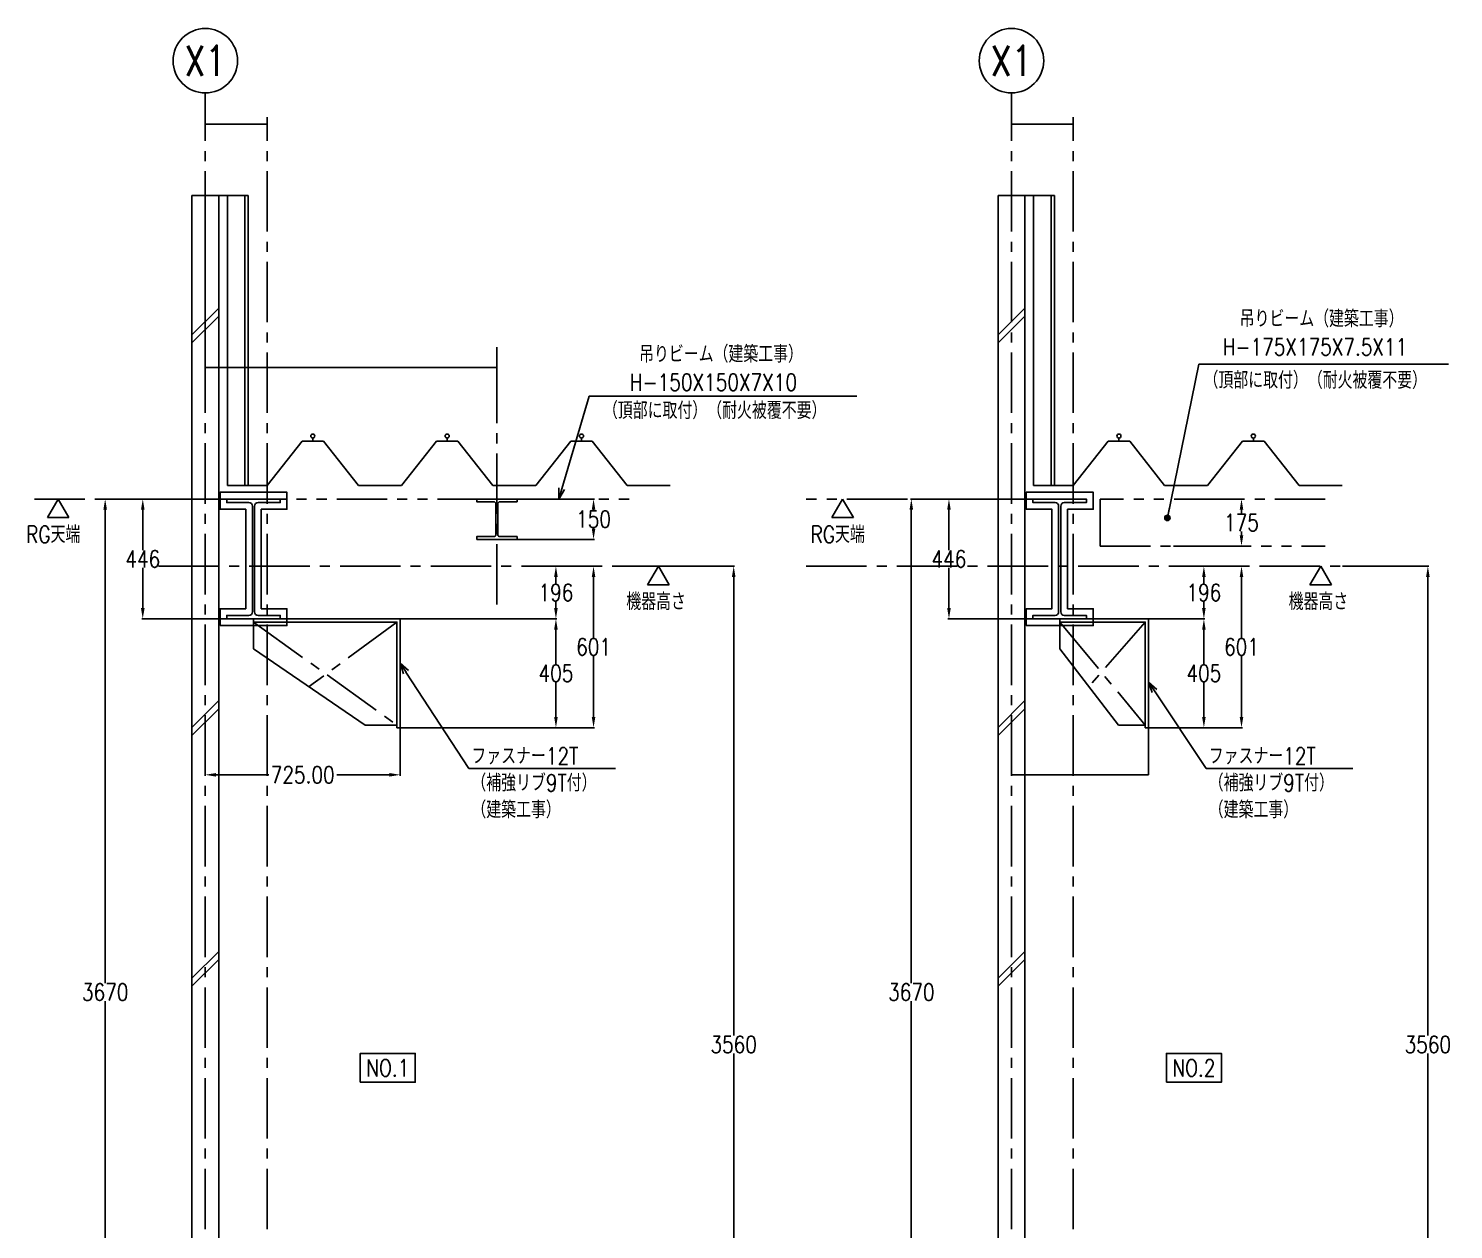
# Model space of a CAD drawing. Extents: x 1780 to 16224, y 361 to 9566.
# Drawn here: x 1780 to 7082, y 5096 to 9566 of the extents above; entities that cross this region are included whole.
import ezdxf
from ezdxf.enums import TextEntityAlignment as Align

# ---------------------------------------------------------------- set-up
doc = ezdxf.new("R2010")
doc.units = 0
doc.header["$LTSCALE"] = 300
doc.header["$MEASUREMENT"] = 0
doc.linetypes.add('CENTER2', pattern=[1.125, 0.75, -0.125, 0.125, -0.125])
doc.linetypes.add('PHANTOM2', pattern=[1.25, 0.625, -0.125, 0.125, -0.125, 0.125, -0.125])
doc.layers.get('0').update_dxf_attribs({"linetype": 'CONTINUOUS'})
doc.layers.get('DEFPOINTS').update_dxf_attribs({"color": 8, "linetype": 'CONTINUOUS'})
for name, color, linetype in [('01-寸法１', 6, 'CONTINUOUS'), ('01-床', 3, 'CONTINUOUS'), ('01-梁_S', 7, 'CONTINUOUS'), ('ZZ-BUILD-AXIS-T', 7, 'CENTER2'), ('ZZ-BUILD-BLN-T', 7, 'CONTINUOUS'), ('ZZ-BUILD-W', 3, 'CONTINUOUS'), ('ZZ-COMMENT', 6, 'CONTINUOUS'), ('ZZ-COMMENT-STL', 6, 'CONTINUOUS'), ('ZZ-DIM-COM1', 6, 'CONTINUOUS'), ('ZZ-DIM-COM2', 7, 'CONTINUOUS'), ('ZZ-KIKI-ALL', 7, 'CONTINUOUS'), ('ZZ-OBJE', 3, 'CONTINUOUS')]:
    doc.layers.add(name, color=color, linetype=linetype)
doc.styles.add('MITOFREE', font='romans.shx', dxfattribs={"width": 0.8, "bigfont": 'extfont.shx'})
doc.styles.add('MITOH', font='romans.shx', dxfattribs={"width": 0.8, "bigfont": 'extfont.shx'})
doc.dimstyles.get("Standard").update_dxf_attribs({"dimtxt": 0.18, "dimasz": 0.18, "dimexe": 0.18, "dimexo": 0.0625, "dimgap": 0.09, "dimtad": 0, "dimtih": 1, "dimtoh": 1, "dimzin": 0, "dimdsep": 46, "dimtxsty": 'MITOH', "dimcen": 0.09, "dimadec": 0, "dimazin": 0, "dimtfac": 1, "dimtofl": 0, "dimtmove": 2, "dimatfit": 3, "dimfxl": 1, "dimtolj": 1, "dimarcsym": 0})

# ---------------------------------------------------------------- blocks, each defined once
blk = doc.blocks.new('*D857')
at = {"layer": 'DEFPOINTS', "color": 0, "transparency": 16777216}
for p in [(3162.6, 6963.5), (2437.6, 6913.9), (3162.6, 6788.2)]:
    blk.add_point(p, dxfattribs=at)
at = {"layer": 'ZZ-DIM-COM1', "color": 0, "lineweight": -2, "transparency": 16777216}
for p, q in [((3162.6, 6962.2), (3162.6, 6784.6)), ((2437.6, 6912.6), (2437.6, 6784.6)), ((2477.6, 6788.2), (2673.5, 6788.2)), ((3122.6, 6788.2), (2926.7, 6788.2))]:
    blk.add_line(p, q, dxfattribs=at)
at = {"layer": 'ZZ-DIM-COM1', "color": 0, "transparency": 16777216}
for points in [[(2477.6, 6794.8), (2477.6, 6781.5), (2437.6, 6788.2)], [(3122.6, 6794.8), (3122.6, 6781.5), (3162.6, 6788.2)]]:
    blk.add_solid(points, dxfattribs=at)
at = {"layer": 'ZZ-DIM-COM1', "color": 0, "transparency": 16777216, "insert": (2800.1, 6788.2), "char_height": 63, "attachment_point": 5, "style": 'MITOH'}
blk.add_mtext('\\A1;725.00', dxfattribs=at)
blk = doc.blocks.new('*D858')
at = {"layer": 'DEFPOINTS', "color": 0, "transparency": 16777216}
for p in [(3162.6, 7368.5), (3742.4, 7368.5), (3162.6, 6963.5)]:
    blk.add_point(p, dxfattribs=at)
at = {"layer": 'ZZ-DIM-COM1', "color": 0, "lineweight": -2, "transparency": 16777216}
for p, q in [((3163.9, 7368.5), (3746, 7368.5)), ((3742.4, 7328.5), (3742.4, 7199.3)), ((3742.4, 7003.5), (3742.4, 7132.7)), ((3163.9, 6963.5), (3746, 6963.5))]:
    blk.add_line(p, q, dxfattribs=at)
at = {"layer": 'ZZ-DIM-COM1', "color": 0, "transparency": 16777216}
for points in [[(3735.7, 7328.5), (3749, 7328.5), (3742.4, 7368.5)], [(3735.7, 7003.5), (3749, 7003.5), (3742.4, 6963.5)]]:
    blk.add_solid(points, dxfattribs=at)
at = {"layer": 'ZZ-DIM-COM1', "color": 0, "transparency": 16777216, "insert": (3742.4, 7166), "char_height": 63, "attachment_point": 5, "style": 'MITOH'}
blk.add_mtext('\\A1;405', dxfattribs=at)
blk = doc.blocks.new('*D859')
at = {"layer": 'DEFPOINTS', "color": 0, "transparency": 16777216}
for p in [(3662.3, 7564.5), (3742.4, 7564.5), (3162.6, 7368.5)]:
    blk.add_point(p, dxfattribs=at)
at = {"layer": 'ZZ-DIM-COM1', "color": 0, "lineweight": -2, "transparency": 16777216}
for p, q in [((3663.6, 7564.5), (3746, 7564.5)), ((3742.4, 7524.5), (3742.4, 7499.8)), ((3742.4, 7408.5), (3742.4, 7433.2)), ((3163.9, 7368.5), (3746, 7368.5))]:
    blk.add_line(p, q, dxfattribs=at)
at = {"layer": 'ZZ-DIM-COM1', "color": 0, "transparency": 16777216}
for points in [[(3735.7, 7524.5), (3749, 7524.5), (3742.4, 7564.5)], [(3735.7, 7408.5), (3749, 7408.5), (3742.4, 7368.5)]]:
    blk.add_solid(points, dxfattribs=at)
at = {"layer": 'ZZ-DIM-COM1', "color": 0, "transparency": 16777216, "insert": (3742.4, 7466.5), "char_height": 63, "attachment_point": 5, "style": 'MITOH'}
blk.add_mtext('\\A1;196', dxfattribs=at)
blk = doc.blocks.new('*D860')
at = {"layer": 'DEFPOINTS', "color": 0, "transparency": 16777216}
for p in [(2204.9, 7814.5), (2568.1, 7814.5), (2568.1, 7368.5)]:
    blk.add_point(p, dxfattribs=at)
at = {"layer": 'ZZ-DIM-COM1', "color": 0, "lineweight": -2, "transparency": 16777216}
for p, q in [((2566.9, 7814.5), (2201.3, 7814.5)), ((2204.9, 7774.5), (2204.9, 7624.8)), ((2204.9, 7408.5), (2204.9, 7558.2)), ((2566.9, 7368.5), (2201.3, 7368.5))]:
    blk.add_line(p, q, dxfattribs=at)
at = {"layer": 'ZZ-DIM-COM1', "color": 0, "transparency": 16777216}
for points in [[(2198.3, 7774.5), (2211.6, 7774.5), (2204.9, 7814.5)], [(2198.3, 7408.5), (2211.6, 7408.5), (2204.9, 7368.5)]]:
    blk.add_solid(points, dxfattribs=at)
at = {"layer": 'ZZ-DIM-COM1', "color": 0, "transparency": 16777216, "insert": (2204.9, 7591.5), "char_height": 63, "attachment_point": 5, "style": 'MITOH'}
blk.add_mtext('\\A1;446', dxfattribs=at)
blk = doc.blocks.new('*D861')
at = {"layer": 'DEFPOINTS', "color": 0, "transparency": 16777216}
for p in [(2437.6, 9325.6), (2667.6, 9235.5), (2667.6, 9210.1)]:
    blk.add_point(p, dxfattribs=at)
at = {"layer": 'ZZ-DIM-COM1', "color": 0, "lineweight": -2, "transparency": 16777216}
for p, q in [((2437.6, 9325.6), (2437.6, 9209.9)), ((2667.6, 9235.5), (2667.6, 9209.9)), ((2437.8, 9210.1), (2552.2, 9210.1)), ((2667.4, 9210.1), (2553.1, 9210.1))]:
    blk.add_line(p, q, dxfattribs=at)
at = {"layer": 'ZZ-DIM-COM1', "color": 0, "transparency": 16777216}
for points in [[(2437.8, 9210.1), (2437.8, 9210.1), (2437.6, 9210.1)], [(2667.4, 9210.1), (2667.4, 9210.1), (2667.6, 9210.1)]]:
    blk.add_solid(points, dxfattribs=at)
at = {"layer": 'ZZ-DIM-COM1', "color": 0, "transparency": 16777216, "insert": (2552.6, 9210.1), "char_height": 0.18, "attachment_point": 5, "style": 'MITOH'}
blk.add_mtext('\\A1;230.00', dxfattribs=at)
blk = doc.blocks.new('*D862')
at = {"layer": 'DEFPOINTS', "color": 0, "transparency": 16777216}
for p in [(2064.9, 7814.5), (2387.6, 7814.5), (2120, 4144.5)]:
    blk.add_point(p, dxfattribs=at)
at = {"layer": 'ZZ-DIM-COM1', "color": 0, "lineweight": -2, "transparency": 16777216}
for p, q in [((2386.4, 7814.5), (2061.3, 7814.5)), ((2064.9, 7774.5), (2064.9, 6012.8)), ((2064.9, 4184.5), (2064.9, 5946.2)), ((2118.8, 4144.5), (2061.3, 4144.5))]:
    blk.add_line(p, q, dxfattribs=at)
at = {"layer": 'ZZ-DIM-COM1', "color": 0, "transparency": 16777216}
for points in [[(2058.3, 7774.5), (2071.6, 7774.5), (2064.9, 7814.5)], [(2058.3, 4184.5), (2071.6, 4184.5), (2064.9, 4144.5)]]:
    blk.add_solid(points, dxfattribs=at)
at = {"layer": 'ZZ-DIM-COM1', "color": 0, "transparency": 16777216, "insert": (2064.9, 5979.5), "char_height": 63, "attachment_point": 5, "style": 'MITOH'}
blk.add_mtext('\\A1;3670', dxfattribs=at)
blk = doc.blocks.new('*D863')
at = {"layer": 'DEFPOINTS', "color": 0, "transparency": 16777216}
for p in [(3662.3, 7564.5), (3882.4, 7564.5), (3162.6, 6963.5)]:
    blk.add_point(p, dxfattribs=at)
at = {"layer": 'ZZ-DIM-COM1', "color": 0, "lineweight": -2, "transparency": 16777216}
for p, q in [((3663.6, 7564.5), (3886, 7564.5)), ((3882.4, 7524.5), (3882.4, 7297.3)), ((3882.4, 7003.5), (3882.4, 7230.7)), ((3163.9, 6963.5), (3886, 6963.5))]:
    blk.add_line(p, q, dxfattribs=at)
at = {"layer": 'ZZ-DIM-COM1', "color": 0, "transparency": 16777216}
for points in [[(3875.7, 7524.5), (3889, 7524.5), (3882.4, 7564.5)], [(3875.7, 7003.5), (3889, 7003.5), (3882.4, 6963.5)]]:
    blk.add_solid(points, dxfattribs=at)
at = {"layer": 'ZZ-DIM-COM1', "color": 0, "transparency": 16777216, "insert": (3882.4, 7264), "char_height": 63, "attachment_point": 5, "style": 'MITOH'}
blk.add_mtext('\\A1;601', dxfattribs=at)
blk = doc.blocks.new('*D866')
at = {"layer": 'DEFPOINTS', "color": 0, "transparency": 16777216}
for p in [(5947.6, 6963.5), (5437.6, 6913.9), (5947.6, 6788.2)]:
    blk.add_point(p, dxfattribs=at)
at = {"layer": 'ZZ-DIM-COM1', "color": 0, "lineweight": -2, "transparency": 16777216}
for p, q in [((5947.6, 6963.4), (5947.6, 6788)), ((5437.6, 6913.8), (5437.6, 6788)), ((5437.8, 6788.2), (5692.2, 6788.2)), ((5947.4, 6788.2), (5693.1, 6788.2))]:
    blk.add_line(p, q, dxfattribs=at)
at = {"layer": 'ZZ-DIM-COM1', "color": 0, "transparency": 16777216}
for points in [[(5437.8, 6788.2), (5437.8, 6788.2), (5437.6, 6788.2)], [(5947.4, 6788.2), (5947.4, 6788.2), (5947.6, 6788.2)]]:
    blk.add_solid(points, dxfattribs=at)
at = {"layer": 'ZZ-DIM-COM1', "color": 0, "transparency": 16777216, "insert": (5692.6, 6788.2), "char_height": 0.18, "attachment_point": 5, "style": 'MITOH'}
blk.add_mtext('\\A1;510.00', dxfattribs=at)
blk = doc.blocks.new('*D867')
at = {"layer": 'DEFPOINTS', "color": 0, "transparency": 16777216}
for p in [(5947.6, 7368.5), (6153.6, 7368.5), (5947.6, 6963.5)]:
    blk.add_point(p, dxfattribs=at)
at = {"layer": 'ZZ-DIM-COM1', "color": 0, "lineweight": -2, "transparency": 16777216}
for p, q in [((5948.9, 7368.5), (6157.2, 7368.5)), ((6153.6, 7328.5), (6153.6, 7199.3)), ((6153.6, 7003.5), (6153.6, 7132.7)), ((5948.9, 6963.5), (6157.2, 6963.5))]:
    blk.add_line(p, q, dxfattribs=at)
at = {"layer": 'ZZ-DIM-COM1', "color": 0, "transparency": 16777216}
for points in [[(6146.9, 7328.5), (6160.2, 7328.5), (6153.6, 7368.5)], [(6146.9, 7003.5), (6160.2, 7003.5), (6153.6, 6963.5)]]:
    blk.add_solid(points, dxfattribs=at)
at = {"layer": 'ZZ-DIM-COM1', "color": 0, "transparency": 16777216, "insert": (6153.6, 7166), "char_height": 63, "attachment_point": 5, "style": 'MITOH'}
blk.add_mtext('\\A1;405', dxfattribs=at)
blk = doc.blocks.new('*D868')
at = {"layer": 'DEFPOINTS', "color": 0, "transparency": 16777216}
for p in [(6153.6, 7564.5), (6153.6, 7564.5), (5947.6, 7368.5)]:
    blk.add_point(p, dxfattribs=at)
at = {"layer": 'ZZ-DIM-COM1', "color": 0, "lineweight": -2, "transparency": 16777216}
for p, q in [((6154.8, 7564.5), (6157.2, 7564.5)), ((6153.6, 7524.5), (6153.6, 7499.8)), ((6153.6, 7408.5), (6153.6, 7433.2)), ((5948.9, 7368.5), (6157.2, 7368.5))]:
    blk.add_line(p, q, dxfattribs=at)
at = {"layer": 'ZZ-DIM-COM1', "color": 0, "transparency": 16777216}
for points in [[(6146.9, 7524.5), (6160.2, 7524.5), (6153.6, 7564.5)], [(6146.9, 7408.5), (6160.2, 7408.5), (6153.6, 7368.5)]]:
    blk.add_solid(points, dxfattribs=at)
at = {"layer": 'ZZ-DIM-COM1', "color": 0, "transparency": 16777216, "insert": (6153.6, 7466.5), "char_height": 63, "attachment_point": 5, "style": 'MITOH'}
blk.add_mtext('\\A1;196', dxfattribs=at)
blk = doc.blocks.new('*D869')
at = {"layer": 'DEFPOINTS', "color": 0, "transparency": 16777216}
for p in [(5204.9, 7814.5), (5568.1, 7814.5), (5568.1, 7368.5)]:
    blk.add_point(p, dxfattribs=at)
at = {"layer": 'ZZ-DIM-COM1', "color": 0, "lineweight": -2, "transparency": 16777216}
for p, q in [((5566.9, 7814.5), (5201.3, 7814.5)), ((5204.9, 7774.5), (5204.9, 7624.8)), ((5204.9, 7408.5), (5204.9, 7558.2)), ((5566.9, 7368.5), (5201.3, 7368.5))]:
    blk.add_line(p, q, dxfattribs=at)
at = {"layer": 'ZZ-DIM-COM1', "color": 0, "transparency": 16777216}
for points in [[(5198.3, 7774.5), (5211.6, 7774.5), (5204.9, 7814.5)], [(5198.3, 7408.5), (5211.6, 7408.5), (5204.9, 7368.5)]]:
    blk.add_solid(points, dxfattribs=at)
at = {"layer": 'ZZ-DIM-COM1', "color": 0, "transparency": 16777216, "insert": (5204.9, 7591.5), "char_height": 63, "attachment_point": 5, "style": 'MITOH'}
blk.add_mtext('\\A1;446', dxfattribs=at)
blk = doc.blocks.new('*D870')
at = {"layer": 'DEFPOINTS', "color": 0, "transparency": 16777216}
for p in [(5437.6, 9325.6), (5667.6, 9235.5), (5667.6, 9210.1)]:
    blk.add_point(p, dxfattribs=at)
at = {"layer": 'ZZ-DIM-COM1', "color": 0, "lineweight": -2, "transparency": 16777216}
for p, q in [((5437.6, 9325.6), (5437.6, 9209.9)), ((5667.6, 9235.5), (5667.6, 9209.9)), ((5437.8, 9210.1), (5552.2, 9210.1)), ((5667.4, 9210.1), (5553.1, 9210.1))]:
    blk.add_line(p, q, dxfattribs=at)
at = {"layer": 'ZZ-DIM-COM1', "color": 0, "transparency": 16777216}
for points in [[(5437.8, 9210.1), (5437.8, 9210.1), (5437.6, 9210.1)], [(5667.4, 9210.1), (5667.4, 9210.1), (5667.6, 9210.1)]]:
    blk.add_solid(points, dxfattribs=at)
at = {"layer": 'ZZ-DIM-COM1', "color": 0, "transparency": 16777216, "insert": (5552.6, 9210.1), "char_height": 0.18, "attachment_point": 5, "style": 'MITOH'}
blk.add_mtext('\\A1;230.00', dxfattribs=at)
blk = doc.blocks.new('*D871')
at = {"layer": 'DEFPOINTS', "color": 0, "transparency": 16777216}
for p in [(5064.9, 7814.5), (5387.6, 7814.5), (5120, 4144.5)]:
    blk.add_point(p, dxfattribs=at)
at = {"layer": 'ZZ-DIM-COM1', "color": 0, "lineweight": -2, "transparency": 16777216}
for p, q in [((5386.4, 7814.5), (5061.3, 7814.5)), ((5064.9, 7774.5), (5064.9, 6012.8)), ((5064.9, 4184.5), (5064.9, 5946.2)), ((5118.8, 4144.5), (5061.3, 4144.5))]:
    blk.add_line(p, q, dxfattribs=at)
at = {"layer": 'ZZ-DIM-COM1', "color": 0, "transparency": 16777216}
for points in [[(5058.3, 7774.5), (5071.6, 7774.5), (5064.9, 7814.5)], [(5058.3, 4184.5), (5071.6, 4184.5), (5064.9, 4144.5)]]:
    blk.add_solid(points, dxfattribs=at)
at = {"layer": 'ZZ-DIM-COM1', "color": 0, "transparency": 16777216, "insert": (5064.9, 5979.5), "char_height": 63, "attachment_point": 5, "style": 'MITOH'}
blk.add_mtext('\\A1;3670', dxfattribs=at)
blk = doc.blocks.new('*D872')
at = {"layer": 'DEFPOINTS', "color": 0, "transparency": 16777216}
for p in [(6153.6, 7564.5), (6293.6, 7564.5), (5947.6, 6963.5)]:
    blk.add_point(p, dxfattribs=at)
at = {"layer": 'ZZ-DIM-COM1', "color": 0, "lineweight": -2, "transparency": 16777216}
for p, q in [((6154.8, 7564.5), (6297.2, 7564.5)), ((6293.6, 7524.5), (6293.6, 7297.3)), ((6293.6, 7003.5), (6293.6, 7230.7)), ((5948.9, 6963.5), (6297.2, 6963.5))]:
    blk.add_line(p, q, dxfattribs=at)
at = {"layer": 'ZZ-DIM-COM1', "color": 0, "transparency": 16777216}
for points in [[(6286.9, 7524.5), (6300.2, 7524.5), (6293.6, 7564.5)], [(6286.9, 7003.5), (6300.2, 7003.5), (6293.6, 6963.5)]]:
    blk.add_solid(points, dxfattribs=at)
at = {"layer": 'ZZ-DIM-COM1', "color": 0, "transparency": 16777216, "insert": (6293.6, 7264), "char_height": 63, "attachment_point": 5, "style": 'MITOH'}
blk.add_mtext('\\A1;601', dxfattribs=at)
blk = doc.blocks.new('*D875')
at = {"layer": 'DEFPOINTS', "color": 0, "transparency": 16777216}
for p in [(3438.2, 7814.5), (3882.4, 7814.5), (3597.6, 7664.5)]:
    blk.add_point(p, dxfattribs=at)
at = {"layer": 'ZZ-DIM-COM1', "color": 0, "lineweight": -2, "transparency": 16777216}
for p, q in [((3439.5, 7814.5), (3886, 7814.5)), ((3882.4, 7774.5), (3882.4, 7772.8)), ((3882.4, 7704.5), (3882.4, 7706.2)), ((3598.9, 7664.5), (3886, 7664.5))]:
    blk.add_line(p, q, dxfattribs=at)
at = {"layer": 'ZZ-DIM-COM1', "color": 0, "transparency": 16777216}
for points in [[(3875.7, 7774.5), (3889, 7774.5), (3882.4, 7814.5)], [(3875.7, 7704.5), (3889, 7704.5), (3882.4, 7664.5)]]:
    blk.add_solid(points, dxfattribs=at)
at = {"layer": 'ZZ-DIM-COM1', "color": 0, "transparency": 16777216, "insert": (3882.4, 7739.5), "char_height": 63, "attachment_point": 5, "style": 'MITOH'}
blk.add_mtext('\\A1;150', dxfattribs=at)
blk = doc.blocks.new('*D876')
at = {"layer": 'DEFPOINTS', "color": 0, "transparency": 16777216}
for p in [(6186.1, 7814.5), (6293.6, 7814.5), (6038.7, 7639.5)]:
    blk.add_point(p, dxfattribs=at)
at = {"layer": 'ZZ-DIM-COM1', "color": 0, "lineweight": -2, "transparency": 16777216}
for p, q in [((6187.3, 7814.5), (6297.2, 7814.5)), ((6293.6, 7774.5), (6293.6, 7760.3)), ((6293.6, 7679.5), (6293.6, 7693.7)), ((6039.9, 7639.5), (6297.2, 7639.5))]:
    blk.add_line(p, q, dxfattribs=at)
at = {"layer": 'ZZ-DIM-COM1', "color": 0, "transparency": 16777216}
for points in [[(6286.9, 7774.5), (6300.2, 7774.5), (6293.6, 7814.5)], [(6286.9, 7679.5), (6300.2, 7679.5), (6293.6, 7639.5)]]:
    blk.add_solid(points, dxfattribs=at)
at = {"layer": 'ZZ-DIM-COM1', "color": 0, "transparency": 16777216, "insert": (6293.6, 7727), "char_height": 63, "attachment_point": 5, "style": 'MITOH'}
blk.add_mtext('\\A1;175', dxfattribs=at)
blk = doc.blocks.new('*D877')
at = {"layer": 'DEFPOINTS', "color": 0, "transparency": 16777216}
for p in [(2437.6, 8944.5), (3522.6, 8379.5), (3522.6, 8304.6)]:
    blk.add_point(p, dxfattribs=at)
at = {"layer": 'ZZ-DIM-COM2', "color": 0, "lineweight": -2, "transparency": 16777216}
for p, q in [((2437.6, 8944.4), (2437.6, 8304.4)), ((3522.6, 8379.5), (3522.6, 8304.4)), ((2437.8, 8304.6), (2979.6, 8304.6)), ((3522.4, 8304.6), (2980.6, 8304.6))]:
    blk.add_line(p, q, dxfattribs=at)
at = {"layer": 'ZZ-DIM-COM2', "color": 0, "transparency": 16777216}
for points in [[(2437.8, 8304.7), (2437.8, 8304.6), (2437.6, 8304.6)], [(3522.4, 8304.7), (3522.4, 8304.6), (3522.6, 8304.6)]]:
    blk.add_solid(points, dxfattribs=at)
at = {"layer": 'ZZ-DIM-COM2', "color": 0, "transparency": 16777216, "insert": (2980.1, 8304.6), "char_height": 0.18, "attachment_point": 5, "style": 'MITOH'}
blk.add_mtext('\\A1;1085.00', dxfattribs=at)
blk = doc.blocks.new('*U572')
at = {"layer": '01-寸法１', "color": 6, "style": 'MITOFREE', "width": 0.8}
blk.add_text('（頂部に取付）（耐火被覆不要）', height=63, rotation=359.9346, dxfattribs=at).set_placement((6083.6, 8225.6))
blk = doc.blocks.new('*U573')
at = {"layer": '01-寸法１', "color": 6, "style": 'MITOFREE', "width": 0.8}
for s, p in [('吊りビーム（建築工事）', (6218.1, 8454.3)), ('H-175X175X7.5X11', (6154.9, 8349.4))]:
    blk.add_text(s, height=63, rotation=359.9346, dxfattribs=at).set_placement(p)
blk = doc.blocks.new('*U574')
at = {"layer": 'ZZ-COMMENT-STL', "style": 'MITOH', "width": 0.8}
for s, p in [('吊りビーム（建築工事）', (3983.1, 8322.4)), ('H-150X150X7X10', (3948.8, 8217.4)), ('（頂部に取付）（耐火被覆不要）', (3848.7, 8112.4))]:
    blk.add_text(s, height=63, dxfattribs=at).set_placement(p)
blk = doc.blocks.new('_OPEN30')
at = {"color": 0, "linetype": 'ByBlock'}
for p, q in [((-1, 0.27), (0, 0)), ((0, 0), (-1, -0.27)), ((0, 0), (-1, 0))]:
    blk.add_line(p, q, dxfattribs=at)
blk = doc.blocks.new('*U575')
at = {"layer": 'ZZ-COMMENT'}
blk.add_lwpolyline([(3695.3, 7852.8), (3797.2, 8197.4)], dxfattribs=at)
at = {"layer": 'ZZ-COMMENT', "xscale": 40, "yscale": 40, "zscale": 40, "rotation": 253.5254800131113}
blk.add_blockref('_OPEN30', (3684, 7814.5), dxfattribs=at)
blk = doc.blocks.new('DOTSMALL')
at = {"color": 0, "linetype": 'ByBlock'}
blk.add_line((0, 0), (-1, 0), dxfattribs=at)
for radius in [0.25, 0.17, 0.09]:
    blk.add_circle((0, 0), radius, dxfattribs=at)
blk = doc.blocks.new('*U576')
at = {"layer": 'ZZ-COMMENT'}
blk.add_lwpolyline([(5949.2, 7744.4), (6065.6, 8316)], dxfattribs=at)
at = {"layer": 'ZZ-COMMENT', "xscale": 40, "yscale": 40, "zscale": 40, "rotation": 258.4954093026291}
blk.add_blockref('DOTSMALL', (5949.2, 7744.4), dxfattribs=at)
blk = doc.blocks.new('*U678')
at = {"layer": 'ZZ-COMMENT'}
blk.add_lwpolyline([(3115.8, 7170), (3349.8, 6811.1)], dxfattribs=at)
at = {"layer": 'ZZ-COMMENT', "xscale": 40, "yscale": 40, "zscale": 40, "rotation": 123.1075920604527}
blk.add_blockref('_OPEN30', (3094, 7203.5), dxfattribs=at)
blk = doc.blocks.new('*U679')
at = {"layer": 'ZZ-COMMENT'}
blk.add_lwpolyline([(5901.1, 7100.2), (6093.7, 6811.1)], dxfattribs=at)
at = {"layer": 'ZZ-COMMENT', "xscale": 40, "yscale": 40, "zscale": 40, "rotation": 123.6744340008383}
blk.add_blockref('_OPEN30', (5879, 7133.5), dxfattribs=at)
blk = doc.blocks.new('*D888')
at = {"layer": 'DEFPOINTS', "color": 0, "transparency": 16777216}
for p in [(6667.6, 7564.5), (6987, 7564.5), (6126.3, 4004.5)]:
    blk.add_point(p, dxfattribs=at)
at = {"layer": 'ZZ-DIM-COM1', "color": 0, "lineweight": -2, "transparency": 16777216}
for p, q in [((6668.9, 7564.5), (6990.6, 7564.5)), ((6987, 7524.5), (6987, 5817.8)), ((6987, 4044.5), (6987, 5751.2)), ((6127.6, 4004.5), (6990.6, 4004.5))]:
    blk.add_line(p, q, dxfattribs=at)
at = {"layer": 'ZZ-DIM-COM1', "color": 0, "transparency": 16777216}
for points in [[(6980.4, 7524.5), (6993.7, 7524.5), (6987, 7564.5)], [(6980.4, 4044.5), (6993.7, 4044.5), (6987, 4004.5)]]:
    blk.add_solid(points, dxfattribs=at)
at = {"layer": 'ZZ-DIM-COM1', "color": 0, "transparency": 16777216, "insert": (6987, 5784.5), "char_height": 63, "attachment_point": 5, "style": 'MITOH'}
blk.add_mtext('\\A1;3560', dxfattribs=at)
blk = doc.blocks.new('*D889')
at = {"layer": 'DEFPOINTS', "color": 0, "transparency": 16777216}
for p in [(4167.6, 7564.5), (4403.8, 7564.5), (3306.3, 4004.5)]:
    blk.add_point(p, dxfattribs=at)
at = {"layer": 'ZZ-DIM-COM1', "color": 0, "lineweight": -2, "transparency": 16777216}
for p, q in [((4168.9, 7564.5), (4407.4, 7564.5)), ((4403.8, 7524.5), (4403.8, 5817.8)), ((4403.8, 4044.5), (4403.8, 5751.2)), ((3307.6, 4004.5), (4407.4, 4004.5))]:
    blk.add_line(p, q, dxfattribs=at)
at = {"layer": 'ZZ-DIM-COM1', "color": 0, "transparency": 16777216}
for points in [[(4397.1, 7524.5), (4410.5, 7524.5), (4403.8, 7564.5)], [(4397.1, 4044.5), (4410.5, 4044.5), (4403.8, 4004.5)]]:
    blk.add_solid(points, dxfattribs=at)
at = {"layer": 'ZZ-DIM-COM1', "color": 0, "transparency": 16777216, "insert": (4403.8, 5784.5), "char_height": 63, "attachment_point": 5, "style": 'MITOH'}
blk.add_mtext('\\A1;3560', dxfattribs=at)

msp = doc.modelspace()

# ---------------------------------------------------------------- linework, layer by layer
for p, q in [((1850.279, 7745.181), (1890.279, 7814.463)), ((1890.279, 7814.463), (1930.279, 7745.181)), ((4769.374, 7745.181), (4809.374, 7814.463)), ((4809.374, 7814.463), (4849.374, 7745.181)), ((1850.279, 7745.181), (1930.279, 7745.181)), ((4769.374, 7745.181), (4849.374, 7745.181)), ((4083.569, 7495.181), (4123.569, 7564.463)), ((4123.569, 7564.463), (4163.569, 7495.181)), ((6548.177, 7495.181), (6588.177, 7564.463)), ((6588.177, 7564.463), (6628.177, 7495.181)), ((4083.569, 7495.181), (4163.569, 7495.181)), ((6548.177, 7495.181), (6628.177, 7495.181))]:
    msp.add_line(p, q)
at = {"layer": '01-寸法１', "color": 6, "linetype": 'Continuous'}
msp.add_line((6134.194, 8316.01), (7064.194, 8316.01), dxfattribs=at)
at = {"layer": '01-寸法１'}
for p, q in [((3418.427, 6811.149), (3963.937, 6811.149)), ((6162.356, 6811.149), (6707.865, 6811.149))]:
    msp.add_line(p, q, dxfattribs=at)
at = {"layer": '01-床'}
for p, q in [((2667.607, 7864.463), (2797.607, 8030.463)), ((2877.607, 8030.463), (2797.607, 8030.463)), ((2837.607, 8041.463), (2837.607, 8030.463)), ((2877.607, 8030.463), (3007.607, 7864.463)), ((3167.607, 7864.463), (3297.607, 8030.463)), ((3377.607, 8030.463), (3297.607, 8030.463)), ((3337.607, 8041.463), (3337.607, 8030.463)), ((3377.607, 8030.463), (3507.607, 7864.463)), ((3667.607, 7864.463), (3797.607, 8030.463)), ((3877.607, 8030.463), (3797.607, 8030.463)), ((3837.607, 8041.463), (3837.607, 8030.463)), ((3877.607, 8030.463), (4007.607, 7864.463)), ((5667.607, 7864.463), (5797.607, 8030.463)), ((5877.607, 8030.463), (5797.607, 8030.463)), ((5837.607, 8041.463), (5837.607, 8030.463)), ((5877.607, 8030.463), (6007.607, 7864.463)), ((6167.607, 7864.463), (6297.607, 8030.463)), ((6377.607, 8030.463), (6297.607, 8030.463)), ((6337.607, 8041.463), (6337.607, 8030.463)), ((6377.607, 8030.463), (6507.607, 7864.463)), ((2667.607, 7864.463), (2520.107, 7864.463)), ((3167.607, 7864.463), (3007.607, 7864.463)), ((3667.607, 7864.463), (3507.607, 7864.463)), ((3667.607, 7864.463), (3507.607, 7864.463)), ((4167.607, 7864.463), (4007.607, 7864.463)), ((5667.607, 7864.463), (5520.107, 7864.463)), ((6167.607, 7864.463), (6007.607, 7864.463)), ((6667.607, 7864.463), (6507.607, 7864.463))]:
    msp.add_line(p, q, dxfattribs=at)
for centre in [(2837.607, 8048.963), (3337.607, 8048.963), (3837.607, 8048.963), (5837.607, 8048.963), (6337.607, 8048.963)]:
    msp.add_circle(centre, 7.5, dxfattribs=at)
at = {"layer": '01-梁_S'}
for points in [[(2492.607, 7343.463), (2741.607, 7343.463), (2741.607, 7406.463), (2646.107, 7406.463), (2646.107, 7776.463), (2741.607, 7776.463), (2741.607, 7839.463), (2492.607, 7839.463), (2492.607, 7776.463), (2588.107, 7776.463), (2588.107, 7406.463), (2492.607, 7406.463)], [(5492.607, 7343.463), (5741.607, 7343.463), (5741.607, 7406.463), (5646.107, 7406.463), (5646.107, 7776.463), (5741.607, 7776.463), (5741.607, 7839.463), (5492.607, 7839.463), (5492.607, 7776.463), (5588.107, 7776.463), (5588.107, 7406.463), (5492.607, 7406.463)]]:
    msp.add_lwpolyline(points, close=True, dxfattribs=at)
for points in [[(2517.607, 7368.463), (2716.607, 7368.463), (2716.607, 7381.463), (2634.107, 7381.463, -0.414), (2621.107, 7394.463), (2621.107, 7788.463, -0.414), (2634.107, 7801.463), (2716.607, 7801.463), (2716.607, 7814.463), (2517.607, 7814.463), (2517.607, 7801.463), (2600.107, 7801.463, -0.414), (2613.107, 7788.463), (2613.107, 7394.463, -0.414), (2600.107, 7381.463), (2517.607, 7381.463), (2517.607, 7368.463)], [(3447.607, 7664.463), (3597.607, 7664.463), (3597.607, 7674.463), (3534.107, 7674.463, -0.414), (3526.107, 7682.463), (3526.107, 7796.463, -0.414), (3534.107, 7804.463), (3597.607, 7804.463), (3597.607, 7814.463), (3447.607, 7814.463), (3447.607, 7804.463), (3511.107, 7804.463, -0.414), (3519.107, 7796.463), (3519.107, 7682.463, -0.414), (3511.107, 7674.463), (3447.607, 7674.463), (3447.607, 7664.463)], [(5517.607, 7368.463), (5716.607, 7368.463), (5716.607, 7381.463), (5634.107, 7381.463, -0.414), (5621.107, 7394.463), (5621.107, 7788.463, -0.414), (5634.107, 7801.463), (5716.607, 7801.463), (5716.607, 7814.463), (5517.607, 7814.463), (5517.607, 7801.463), (5600.107, 7801.463, -0.414), (5613.107, 7788.463), (5613.107, 7394.463, -0.414), (5600.107, 7381.463), (5517.607, 7381.463), (5517.607, 7368.463)]]:
    msp.add_lwpolyline(points, format="xyb", dxfattribs=at)
at = {"layer": 'ZZ-BUILD-AXIS-T', "linetype": 'CENTER2'}
for p, q in [((2437.607, 3072.188), (2437.607, 9325.633)), ((5437.607, 3072.188), (5437.607, 9325.633)), ((2667.607, 3072.188), (2667.607, 9235.522)), ((5667.607, 3072.188), (5667.607, 9235.522)), ((3522.607, 7421.622), (3522.607, 8379.537)), ((5387.607, 7814.463), (4673.584, 7814.463)), ((2617.107, 7356.463), (3150.607, 6973.463)), ((3150.607, 7356.463), (2824.854, 7117.463)), ((5617.107, 7356.463), (5935.607, 6973.463)), ((5935.607, 7356.463), (5726.357, 7117.463))]:
    msp.add_line(p, q, dxfattribs=at)
at = {"layer": 'ZZ-BUILD-AXIS-T', "color": 1, "linetype": 'CENTER2'}
for p, q in [((2263.858, 7564.463), (4167.607, 7564.463)), ((4673.584, 7564.463), (6667.607, 7564.463))]:
    msp.add_line(p, q, dxfattribs=at)
at = {"layer": 'ZZ-BUILD-BLN-T'}
for centre in [(2437.607, 9445.633), (5437.607, 9445.633)]:
    msp.add_circle(centre, 120, dxfattribs=at)
at = {"layer": 'ZZ-BUILD-W', "linetype": 'Continuous'}
for p, q in [((2387.607, 3072.188), (2387.607, 8944.463)), ((2597.607, 8944.463), (2387.607, 8944.463)), ((2487.607, 8944.463), (2487.607, 3072.188)), ((2520.107, 8944.463), (2520.107, 7864.463)), ((2585.107, 8944.463), (2585.107, 7864.463)), ((2597.607, 8944.463), (2597.607, 7864.463)), ((5387.607, 3072.188), (5387.607, 8944.463)), ((5597.607, 8944.463), (5387.607, 8944.463)), ((5487.607, 8944.463), (5487.607, 3072.188)), ((5520.107, 8944.463), (5520.107, 7864.463)), ((5585.107, 8944.463), (5585.107, 7864.463)), ((5597.607, 8944.463), (5597.607, 7864.463))]:
    msp.add_line(p, q, dxfattribs=at)
at = {"layer": 'ZZ-BUILD-W', "color": 7, "linetype": 'Continuous'}
for p, q in [((2387.607, 8425.392), (2487.607, 8525.392)), ((2387.607, 8395.392), (2487.607, 8495.392)), ((5387.607, 8425.392), (5487.607, 8525.392)), ((5387.607, 8395.392), (5487.607, 8495.392)), ((2387.607, 6964.32), (2487.607, 7064.32)), ((5387.607, 6964.32), (5487.607, 7064.32)), ((2387.607, 6934.32), (2487.607, 7034.32)), ((5387.607, 6934.32), (5487.607, 7034.32)), ((2387.607, 6031.051), (2487.607, 6131.051)), ((2387.607, 6001.051), (2487.607, 6101.051)), ((5387.607, 6031.051), (5487.607, 6131.051)), ((5387.607, 6001.051), (5487.607, 6101.051))]:
    msp.add_line(p, q, dxfattribs=at)
at = {"layer": 'ZZ-COMMENT-STL'}
msp.add_line((3865.859, 8197.418), (4862.659, 8197.418), dxfattribs=at)
at = {"layer": 'ZZ-DIM-COM1'}
for points in [[(3014.118, 5643.909), (3014.118, 5751.009), (3219.018, 5751.009), (3219.018, 5643.909)], [(6014.118, 5643.909), (6014.118, 5751.009), (6219.018, 5751.009), (6219.018, 5643.909)]]:
    msp.add_lwpolyline(points, close=True, dxfattribs=at)
at = {"layer": 'ZZ-OBJE', "color": 5, "linetype": 'PHANTOM2'}
msp.add_line((1801.877, 7814.463), (4026.676, 7814.463), dxfattribs=at)
at = {"layer": 'ZZ-OBJE', "linetype": 'Continuous'}
for p, q in [((3032.601, 6973.463), (2617.107, 7256.463)), ((5835.607, 6973.463), (5617.107, 7256.463))]:
    msp.add_line(p, q, dxfattribs=at)
at = {"layer": 'ZZ-OBJE', "color": 5, "linetype": 'PHANTOM2'}
msp.add_lwpolyline([(6605.04, 7814.463), (5767.107, 7814.463), (5767.107, 7639.463), (6605.04, 7639.463)], dxfattribs=at)
at = {"layer": 'ZZ-OBJE', "linetype": 'Continuous'}
for points in [[(2617.107, 7356.463), (2617.107, 7368.463), (3162.607, 7368.463), (3162.607, 6963.463), (3150.607, 6963.463)], [(2617.107, 7356.463), (3150.607, 7356.463), (3150.607, 6963.463)], [(2617.107, 7256.463), (2617.107, 7356.463), (3150.607, 7356.463), (3150.607, 6973.463)], [(5617.107, 7356.463), (5617.107, 7368.463), (5947.607, 7368.463), (5947.607, 6963.463), (5935.607, 6963.463)], [(5617.107, 7356.463), (5935.607, 7356.463), (5935.607, 6963.463)], [(5617.107, 7256.463), (5617.107, 7356.463), (5935.607, 7356.463), (5935.607, 6973.463)], [(3150.607, 6973.463), (3032.601, 6973.463)], [(5935.607, 6973.463), (5835.607, 6973.463)]]:
    msp.add_lwpolyline(points, dxfattribs=at)

# ---------------------------------------------------------------- block references
at = {"layer": 'ZZ-DIM-COM1'}
for name in ['*U573', '*U574', '*U576', '*U572', '*U575', '*U678', '*U679']:
    msp.add_blockref(name, (68.636, 0), dxfattribs=at)

# ---------------------------------------------------------------- texts
at = {"layer": '01-寸法１', "style": 'MITOH', "width": 0.8}
for s, p in [('RG天端', (1771.045, 7651.212)), ('RG天端', (4690.14, 7651.212)), ('機器高さ', (4004.335, 7401.212)), ('機器高さ', (6468.943, 7401.212)), ('ファスナー12T', (3427.691, 6826.582)), ('ファスナー12T', (6171.62, 6826.582)), ('（補強リブ9T付）', (3427.691, 6726.582)), ('（補強リブ9T付）', (6171.62, 6726.582)), ('（建築工事）', (3427.691, 6626.582)), ('（建築工事）', (6171.62, 6626.582))]:
    msp.add_text(s, height=63, dxfattribs=at).set_placement(p)
at = {"layer": 'ZZ-BUILD-BLN-T', "style": 'MITOH', "width": 0.8}
for p in [(2437.607, 9445.633), (5437.607, 9445.633)]:
    msp.add_text('X1', height=112, rotation=360, dxfattribs=at).set_placement(p, align=Align.MIDDLE_CENTER)
at = {"layer": 'ZZ-KIKI-ALL', "color": 4, "style": 'MITOH', "width": 0.8}
for s, p in [('NO.1', (3116.568, 5697.459)), ('NO.2', (6116.568, 5697.459))]:
    msp.add_text(s, height=63, rotation=360, dxfattribs=at).set_placement(p, align=Align.MIDDLE_CENTER)

# ---------------------------------------------------------------- dimensions: what is measured, and where the dimension line sits
at = {"layer": 'ZZ-DIM-COM1'}
for base, p1, p2, picture, middle in [((2667.607, 9210.1), (2437.607, 9325.633), (2667.607, 9235.522), '*D861', (2552.607, 9210.1)), ((5667.607, 9210.1), (5437.607, 9325.633), (5667.607, 9235.522), '*D870', (5552.607, 9210.1)), ((5947.607, 6788.183), (5437.607, 6913.889), (5947.607, 6963.463), '*D866', (5692.607, 6788.183))]:
    dim = msp.add_linear_dim(base=base, p1=p1, p2=p2, dimstyle='Standard', dxfattribs=at)
    dim.commit()
    dim.dimension.update_dxf_attribs({"geometry": picture, "text_midpoint": middle})
for base, p1, p2, picture, middle in [((2064.929, 7814.463), (2120.009, 4144.463), (2387.607, 7814.463), '*D862', (2064.929, 5979.463)), ((2204.929, 7814.463), (2568.107, 7368.463), (2568.107, 7814.463), '*D860', (2204.929, 7591.463)), ((5064.929, 7814.463), (5120.009, 4144.463), (5387.607, 7814.463), '*D871', (5064.929, 5979.463)), ((5204.929, 7814.463), (5568.107, 7368.463), (5568.107, 7814.463), '*D869', (5204.929, 7591.463)), ((6293.569, 7814.463), (6038.689, 7639.463), (6186.074, 7814.463), '*D876', (6293.569, 7726.963)), ((3742.357, 7564.463), (3162.607, 7368.463), (3662.302, 7564.463), '*D859', (3742.357, 7466.463)), ((3882.357, 7564.463), (3162.607, 6963.463), (3662.302, 7564.463), '*D863', (3882.357, 7263.963)), ((4403.807, 7564.463), (3306.319, 4004.463), (4167.607, 7564.463), '*D889', (4403.807, 5784.463)), ((6153.569, 7564.463), (5947.607, 7368.463), (6153.569, 7564.463), '*D868', (6153.569, 7466.463)), ((6293.569, 7564.463), (5947.607, 6963.463), (6153.569, 7564.463), '*D872', (6293.569, 7263.963)), ((6987.039, 7564.463), (6126.319, 4004.463), (6667.607, 7564.463), '*D888', (6987.039, 5784.463)), ((3742.357, 7368.463), (3162.607, 6963.463), (3162.607, 7368.463), '*D858', (3742.357, 7165.963)), ((6153.569, 7368.463), (5947.607, 6963.463), (5947.607, 7368.463), '*D867', (6153.569, 7165.963))]:
    dim = msp.add_linear_dim(base=base, p1=p1, p2=p2, angle=90, dimstyle='Standard', override={"dimscale": 20, "dimtxt": 3.15, "dimasz": 2, "dimdec": 0}, dxfattribs=at)
    dim.commit()
    dim.dimension.update_dxf_attribs({"geometry": picture, "text_midpoint": middle})
dim = msp.add_linear_dim(base=(3882.357, 7814.463), p1=(3597.607, 7664.463), p2=(3438.247, 7814.463), angle=90, dimstyle='Standard', override={"dimscale": 20, "dimtxt": 3.15, "dimasz": 2, "dimdec": 0}, dxfattribs=at)
dim.commit()
dim.dimension.update_dxf_attribs({"geometry": '*D875', "text_midpoint": (3882.357, 7739.463), "dimtype": 160})
dim = msp.add_linear_dim(base=(3162.607, 6788.183), p1=(2437.607, 6913.889), p2=(3162.607, 6963.463), dimstyle='Standard', override={"dimscale": 20, "dimtxt": 3.15, "dimasz": 2}, dxfattribs=at)
dim.commit()
dim.dimension.update_dxf_attribs({"geometry": '*D857', "text_midpoint": (2800.107, 6788.183)})
at = {"layer": 'ZZ-DIM-COM2'}
dim = msp.add_linear_dim(base=(3522.607, 8304.622), p1=(2437.607, 8944.463), p2=(3522.607, 8379.537), dimstyle='Standard', dxfattribs=at)
dim.commit()
dim.dimension.update_dxf_attribs({"geometry": '*D877', "text_midpoint": (2980.107, 8304.622)})

doc.saveas('drawing.dxf')
